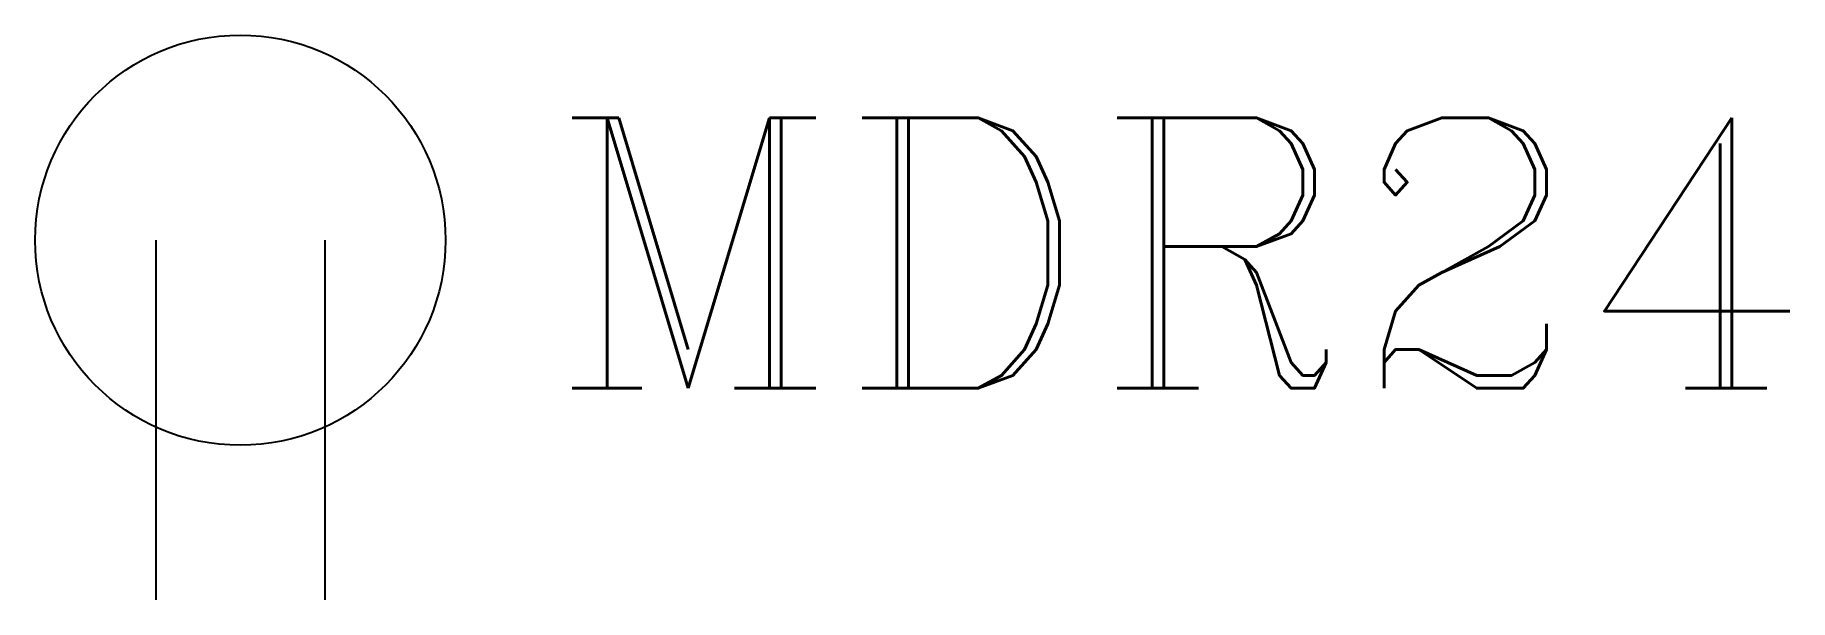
# Model space of a CAD drawing. Header units: inches. Extents: x -2.8 to 21.5, y -2.1 to 5.7.
import ezdxf

# ---------------------------------------------------------------- set-up
doc = ezdxf.new("R2010")
doc.units = ezdxf.units.IN
doc.header["$LTSCALE"] = 48
doc.header["$MEASUREMENT"] = 0

msp = doc.modelspace()

# ---------------------------------------------------------------- linework, layer by layer
for p, q in [((-1.172, 2.844), (-1.172, -2.145)), ((1.172, 2.844), (1.172, -2.145))]:
    msp.add_line(p, q)
msp.add_circle((0, 2.844), 2.844)

# ---------------------------------------------------------------- texts
at = {"insert": (4.28, 4.54), "char_height": 3.75, "width": 10.65286, "attachment_point": 1}
msp.add_mtext('{\\Fcomplex|c0;MDR24}', dxfattribs=at)

doc.saveas('drawing.dxf')
